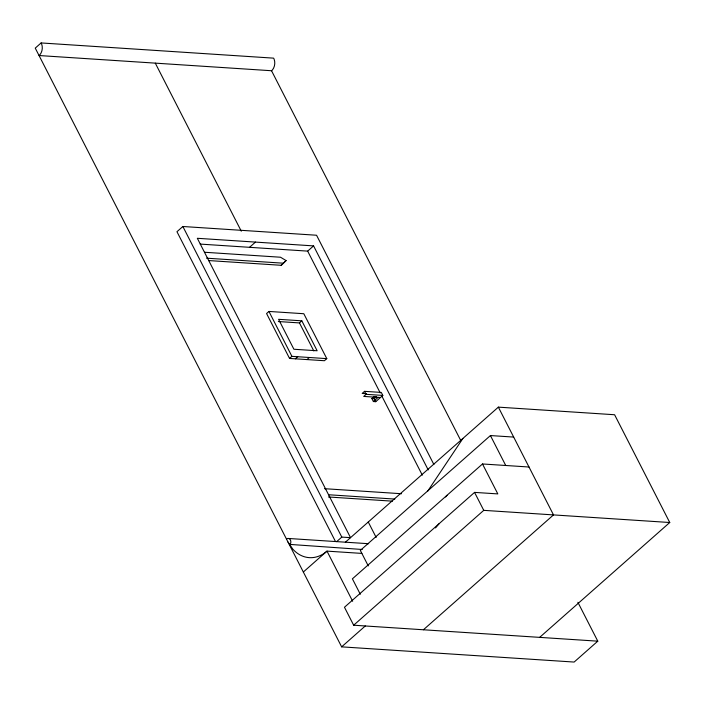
<?xml version="1.0" encoding="UTF-8"?>
<svg xmlns="http://www.w3.org/2000/svg" width="705" height="705" viewBox="0 0 705 705"><rect width="100%" height="100%" fill="white"/><g stroke="black" fill="none" stroke-linecap="round" stroke-linejoin="round"><path stroke-width="1.06" d="M427.53 491.403L462.877 438.466M445.604 496.981L447.014 495.298M435.549 527.922L439.083 523.709M208.521 260.55L281.216 265.3L286.08 260.568L280.519 257.228L204.573 252.258M281.216 265.3L286.08 260.568M41.11 42.943L41.595 43.869A9.13 7.032 -86.3 0 1 39.85 54.823L39.048 55.536L271.54 70.738L272.341 70.024A9.13 7.032 -86.3 0 0 274.086 59.07L273.602 58.145L41.11 42.943L35.25 48.116L341.634 646.855L574.134 662.057L597.787 641.171L577.889 602.299M433.875 464.507L316.554 235.241L182.868 226.499L176.955 231.716L335.395 541.334M249.544 247.314L255.457 242.097M200.194 244.089L307.662 251.121L313.575 245.895L428.226 469.935M268.94 311.443L266.569 313.531L289.552 358.44L324.423 360.722L326.794 358.633L303.811 313.725L268.94 311.443L291.914 356.351L326.794 358.633M278.325 321.533L299.466 322.916L301.828 320.828L317.144 350.764L293.897 349.248L278.581 319.312L301.828 320.828M289.552 358.44L291.914 356.351M295.36 358.819L297.73 356.73M306.992 359.576L309.354 357.488M374.232 396.457L371.87 398.545L373.403 401.542L375.73 401.691L382.824 395.426L381.29 392.429L364.547 391.337L362.185 393.425L366.3 393.69M382.824 395.426L366.08 394.333L363.718 396.421L380.453 397.514M375.395 396.527L371.87 398.545L374.196 398.695L376.558 396.607M373.403 401.542L378.136 397.364M336.629 541.66L341.81 537.095L350.526 537.659L197.329 238.29L313.575 245.895M303.344 572.011L326.997 551.125L361.868 553.407M345.353 542.233L498.356 407.137L614.601 414.743L669.75 522.511L539.66 637.373M513.672 437.074L490.424 435.558L360.334 550.411L368.266 565.921M528.997 467.01L482.493 463.969L352.403 578.831L360.308 594.28M482.493 463.969L497.818 493.905L474.562 492.39L344.472 607.252L353.663 625.212L597.787 641.171M353.663 625.212L483.753 510.349L669.75 522.511M341.634 646.855L365.287 625.97M423.414 629.768L553.504 514.906L498.356 407.137M206.547 258.18L283.577 263.212M324.512 488.688L401.542 493.729M328.653 494.751L394.835 499.078M328.459 496.981L392.474 501.167M288.609 538.479L368.662 543.714M362.211 549.477L290.116 544.427A3.657 2.811 -86.3 0 0 290.169 539.616A3.657 2.811 -86.3 0 0 286.486 539.078M288.019 542.074L292.795 549.116A36.537 28.138 -86.3 0 0 326.997 551.125L352.65 601.259M490.424 435.558L505.741 465.494M271.54 70.738L460.876 440.74M474.562 492.39L483.753 510.349M307.662 251.121L380.259 392.976M381.757 395.91L422.313 475.152M374.196 398.695L375.73 401.691M364.547 391.337L366.08 394.333M299.466 322.916L313.796 350.923M155.294 63.142L241.295 231.205M368.266 522L376.17 537.448M182.868 226.499L341.81 537.095"/></g></svg>
